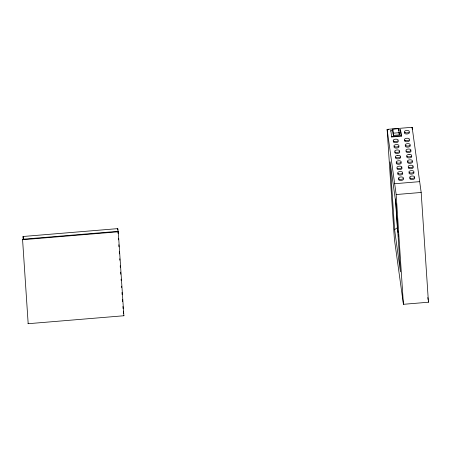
<?xml version="1.0" encoding="UTF-8"?>
<svg xmlns="http://www.w3.org/2000/svg" width="451" height="451" viewBox="0 0 451 451"><rect width="100%" height="100%" fill="white"/><g stroke="black" fill="none" stroke-linecap="round" stroke-linejoin="round"><path stroke-width="0.68" d="M394.597 229.655L390.104 161.819L395.955 204.027L400.449 271.857L394.597 229.655L397.342 227.687L395.442 199.015M412.135 127.295L387.121 129.375L394.388 239.137L403.431 304.307L428.45 302.226L421.178 192.464L412.135 127.295L412.276 129.392M392.669 129.161L398.611 128.67L399.169 132.695L399.31 134.894L393.373 135.385L392.669 129.161L393.373 135.385M390.848 131.162L390.808 130.61L392.889 130.44M398.43 129.978L400.505 129.809L401.351 136.185L391.654 136.991L390.808 130.61M393.227 133.192L399.169 132.695M401.317 135.638L391.62 136.444L391.654 136.991M394.659 183.72L419.678 181.646M388.429 129.685L387.121 129.375L396.164 194.539L421.178 192.464M23.243 239.295L23.057 236.493L117.75 228.629L118.354 232.953M22.55 239.255L118.241 231.307L118.309 231.791L22.618 239.735L22.55 239.255L28.176 323.705L123.873 315.756L118.241 231.307M427.802 297.553L428.078 299.554M428.264 300.89L428.45 302.226M401.351 136.185L400.505 129.809M398.938 132.205L399.31 134.894M397.342 227.687L398.013 232.524M398.301 234.599L398.492 235.98M123.354 311.156L123.692 313.631M123.805 315.277L123.873 315.756M23.057 236.493L23.401 238.962M28.114 323.226L28.176 323.705M398.611 128.67L398.752 130.863M396.164 194.539L403.431 304.307M117.75 228.629L117.846 230.027M117.936 231.431L118.077 233.539M118.399 238.449L118.495 239.853M118.822 244.763L118.957 246.866M119.284 251.776L119.425 253.879M119.746 258.795L119.842 260.193M120.214 265.808L120.304 267.212M120.631 272.122L120.772 274.225M121.094 279.135L121.189 280.539M121.561 286.154L121.652 287.558M121.979 292.468L122.12 294.571M122.446 299.481L122.582 301.584M122.909 306.494L123.05 308.602M409.26 132.267A2.514 1.212 -3.8 0 1 406.729 133.998A2.514 1.212 -3.8 0 1 404.637 132.357M398.132 140.966A2.514 1.212 -3.8 0 1 395.595 142.696A2.514 1.212 -3.8 0 1 393.509 141.056M409.39 140.03A2.514 1.212 -3.8 0 1 406.853 141.761A2.514 1.212 -3.8 0 1 404.767 140.12M398.881 146.361A2.514 1.212 -3.8 0 1 396.344 148.091A2.514 1.212 -3.8 0 1 394.259 146.451M410.139 145.425A2.514 1.212 -3.8 0 1 407.603 147.156A2.514 1.212 -3.8 0 1 405.517 145.515M399.338 151.491A2.514 1.212 -3.8 0 1 397.748 153.436A2.514 1.212 -3.8 0 1 394.794 152.162M410.596 150.555A2.514 1.212 -3.8 0 1 409.006 152.5A2.514 1.212 -3.8 0 1 406.052 151.226M400.144 156.925A2.514 1.212 -3.8 0 1 398.707 158.797L398.058 158.876A2.514 1.212 -3.8 0 1 395.803 157.196M411.645 156.232A2.514 1.212 -3.8 0 1 410.044 157.844L409.401 157.935A2.514 1.212 -3.8 0 1 407.027 156.294M401.125 162.552A2.514 1.212 -3.8 0 1 398.594 164.282A2.514 1.212 -3.8 0 1 396.502 162.642M412.383 161.616A2.514 1.212 -3.8 0 1 409.852 163.347A2.514 1.212 -3.8 0 1 407.76 161.706M401.587 167.676A2.514 1.212 -3.8 0 1 399.992 169.621A2.514 1.212 -3.8 0 1 397.043 168.347M412.845 166.74A2.514 1.212 -3.8 0 1 411.25 168.685A2.514 1.212 -3.8 0 1 408.302 167.411M413.883 172.406A2.514 1.212 -3.8 0 1 411.346 174.137A2.514 1.212 -3.8 0 1 409.26 172.496M402.625 173.342A2.514 1.212 -3.8 0 1 400.088 175.073A2.514 1.212 -3.8 0 1 398.002 173.432M403.374 178.737A2.514 1.212 -3.8 0 1 400.838 180.468A2.514 1.212 -3.8 0 1 398.752 178.827M414.632 177.801A2.514 1.212 -3.8 0 1 412.096 179.532A2.514 1.212 -3.8 0 1 410.01 177.891M409.051 154.428L408.409 154.518A2.514 1.212 -3.8 0 0 406.723 155.984A2.514 1.212 -3.8 0 0 409.328 156.835L409.97 156.745A2.514 1.212 -3.8 0 0 411.656 155.285A2.514 1.212 -3.8 0 0 409.051 154.428M397.878 155.358L397.23 155.437A2.514 1.212 -3.8 0 0 395.454 156.88A2.514 1.212 -3.8 0 0 397.991 157.777L398.633 157.698A2.514 1.212 -3.8 0 0 400.409 156.255A2.514 1.212 -3.8 0 0 397.878 155.358M405.161 132.679A2.514 1.212 -3.8 0 0 409.277 131.793A2.514 1.212 -3.8 0 0 406.007 130.57A2.514 1.212 -3.8 0 0 405.161 132.679M394.033 141.377A2.514 1.212 -3.8 0 0 398.143 140.492A2.514 1.212 -3.8 0 0 394.879 139.274A2.514 1.212 -3.8 0 0 394.033 141.377M405.291 140.441A2.514 1.212 -3.8 0 0 409.401 139.556A2.514 1.212 -3.8 0 0 406.137 138.339A2.514 1.212 -3.8 0 0 405.291 140.441M394.783 146.772A2.514 1.212 -3.8 0 0 398.893 145.887A2.514 1.212 -3.8 0 0 395.623 144.67A2.514 1.212 -3.8 0 0 394.783 146.772M406.041 145.836A2.514 1.212 -3.8 0 0 410.151 144.951A2.514 1.212 -3.8 0 0 406.881 143.734A2.514 1.212 -3.8 0 0 406.041 145.836M395.533 152.167A2.514 1.212 -3.8 0 0 399.642 151.282A2.514 1.212 -3.8 0 0 396.373 150.065A2.514 1.212 -3.8 0 0 395.533 152.167M406.791 151.232A2.514 1.212 -3.8 0 0 410.9 150.346A2.514 1.212 -3.8 0 0 407.631 149.129A2.514 1.212 -3.8 0 0 406.791 151.232M397.027 162.963A2.514 1.212 -3.8 0 0 401.142 162.072A2.514 1.212 -3.8 0 0 397.872 160.855A2.514 1.212 -3.8 0 0 397.027 162.963M408.285 162.027A2.514 1.212 -3.8 0 0 412.4 161.142A2.514 1.212 -3.8 0 0 409.13 159.919A2.514 1.212 -3.8 0 0 408.285 162.027M409.034 167.422A2.514 1.212 -3.8 0 0 413.144 166.537A2.514 1.212 -3.8 0 0 409.88 165.32A2.514 1.212 -3.8 0 0 409.034 167.422M397.776 168.358A2.514 1.212 -3.8 0 0 401.886 167.468A2.514 1.212 -3.8 0 0 398.622 166.25A2.514 1.212 -3.8 0 0 397.776 168.358M398.526 173.753A2.514 1.212 -3.8 0 0 402.636 172.868A2.514 1.212 -3.8 0 0 399.372 171.651A2.514 1.212 -3.8 0 0 398.526 173.753M409.784 172.818A2.514 1.212 -3.8 0 0 413.894 171.932A2.514 1.212 -3.8 0 0 410.63 170.715A2.514 1.212 -3.8 0 0 409.784 172.818M399.276 179.148A2.514 1.212 -3.8 0 0 403.386 178.263A2.514 1.212 -3.8 0 0 400.116 177.046A2.514 1.212 -3.8 0 0 399.276 179.148M410.534 178.213A2.514 1.212 -3.8 0 0 414.644 177.328A2.514 1.212 -3.8 0 0 411.374 176.11A2.514 1.212 -3.8 0 0 410.534 178.213"/></g></svg>
